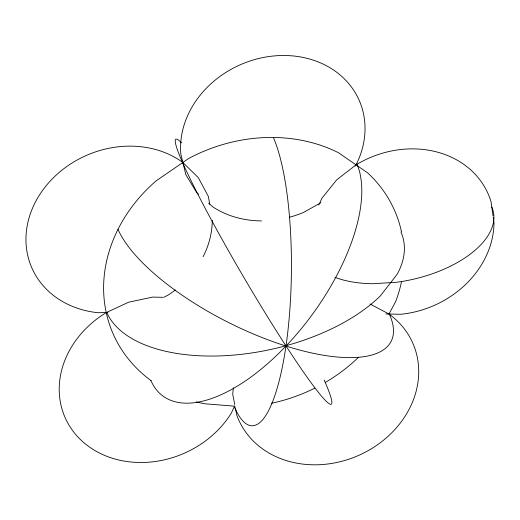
<?xml version="1.0" encoding="UTF-8"?>
<svg xmlns="http://www.w3.org/2000/svg" width="520" height="520" viewBox="0 0 520 520"><rect width="100%" height="100%" fill="white"/><g stroke="black" fill="none" stroke-linecap="round" stroke-linejoin="round"><path stroke-width="0.78" d="M233.389 387.738L232.713 394.193L234.722 404.541M318.838 204.939L321.861 198.302L336.739 179.803L356.038 164.853A94.581 80.555 -23.5 0 1 491.082 201.851L493.012 215.787M234.494 406.172L231.361 413.069A94.581 80.555 -23.5 0 1 85.677 444.178A94.581 80.555 -23.5 0 1 106.236 312.605A153.621 130.839 -23.5 0 1 155.851 181.077L188.656 158.49A153.654 130.871 -23.5 0 1 338.5 152.737L367.757 172.946A153.654 130.871 -23.5 0 1 401.512 231.81M235.333 407.7L236.769 415.09A95.134 81.029 -23.5 0 0 375.135 446.375A95.134 81.029 -23.5 0 0 389.006 314.028L395.707 301.496A153.654 130.871 -23.5 0 0 401.57 281.327M355.134 166.185L356.038 164.853A94.315 80.327 -23.5 0 0 289.647 55.673A94.315 80.327 -23.5 0 0 180.856 154.271L185.855 174.72L196.775 192.686L198.549 194.253M320.866 202.748L303.563 212.414A94.315 80.327 -23.5 0 1 289.257 217.295M163.69 297.329L168.239 295.016A95.264 81.139 -23.5 0 0 175.357 289.919M107.913 312.526L97.877 312.695A95.264 81.139 -23.5 0 1 36.992 199.121A95.264 81.139 -23.5 0 1 182.858 162.481L198.269 177.619L208.292 196.3L209.775 204.185M162.897 297.31L152.594 297.096L128.629 302.211L106.236 312.605A153.654 130.871 -23.5 0 0 151.106 380.627M385.931 313.963L400.621 314.275A94.581 80.555 -23.5 0 0 494 222.892L493.233 217.367M235.047 406.218L204.263 403.735A153.654 130.871 -23.5 0 1 196.313 401.863M369.915 303.953L389.006 314.028M208.592 203.138L212.881 206.934A94.315 80.327 -23.5 0 0 261.508 220.909M491.81 207.103A94.549 48.848 -12.3 0 1 396.526 282.282L372.638 283.738A94.549 48.848 -12.3 0 1 334.932 277.329M358.521 357.253A153.654 130.871 -23.5 0 1 325.351 382.415M314.834 388.122A153.654 130.871 -23.5 0 1 271.557 403.247M212.277 220.337A95.264 81.139 -23.5 0 1 203.125 256.718M400.959 231.959A153.075 79.086 -12.3 0 1 397.241 274.131L380.49 295.763A153.075 79.086 -12.3 0 1 227.136 355.563A153.075 79.086 -12.3 0 1 106.788 312.449M324.161 380.022A153.654 11.252 59.6 0 1 256.425 298.552A153.654 11.252 59.6 0 1 181.493 142.773M356.882 163.963A153.654 72.118 -53.7 0 1 285.974 346.041A153.654 37.518 -89.3 0 1 234.383 406.946M150.859 380.451A153.654 72.118 -53.7 0 0 285.974 346.041A153.654 56.329 26.7 0 0 389.747 315.088M273.358 137.469A153.654 37.518 -89.3 0 1 285.974 346.041A153.654 56.329 26.7 0 1 118.001 229.327"/></g></svg>
